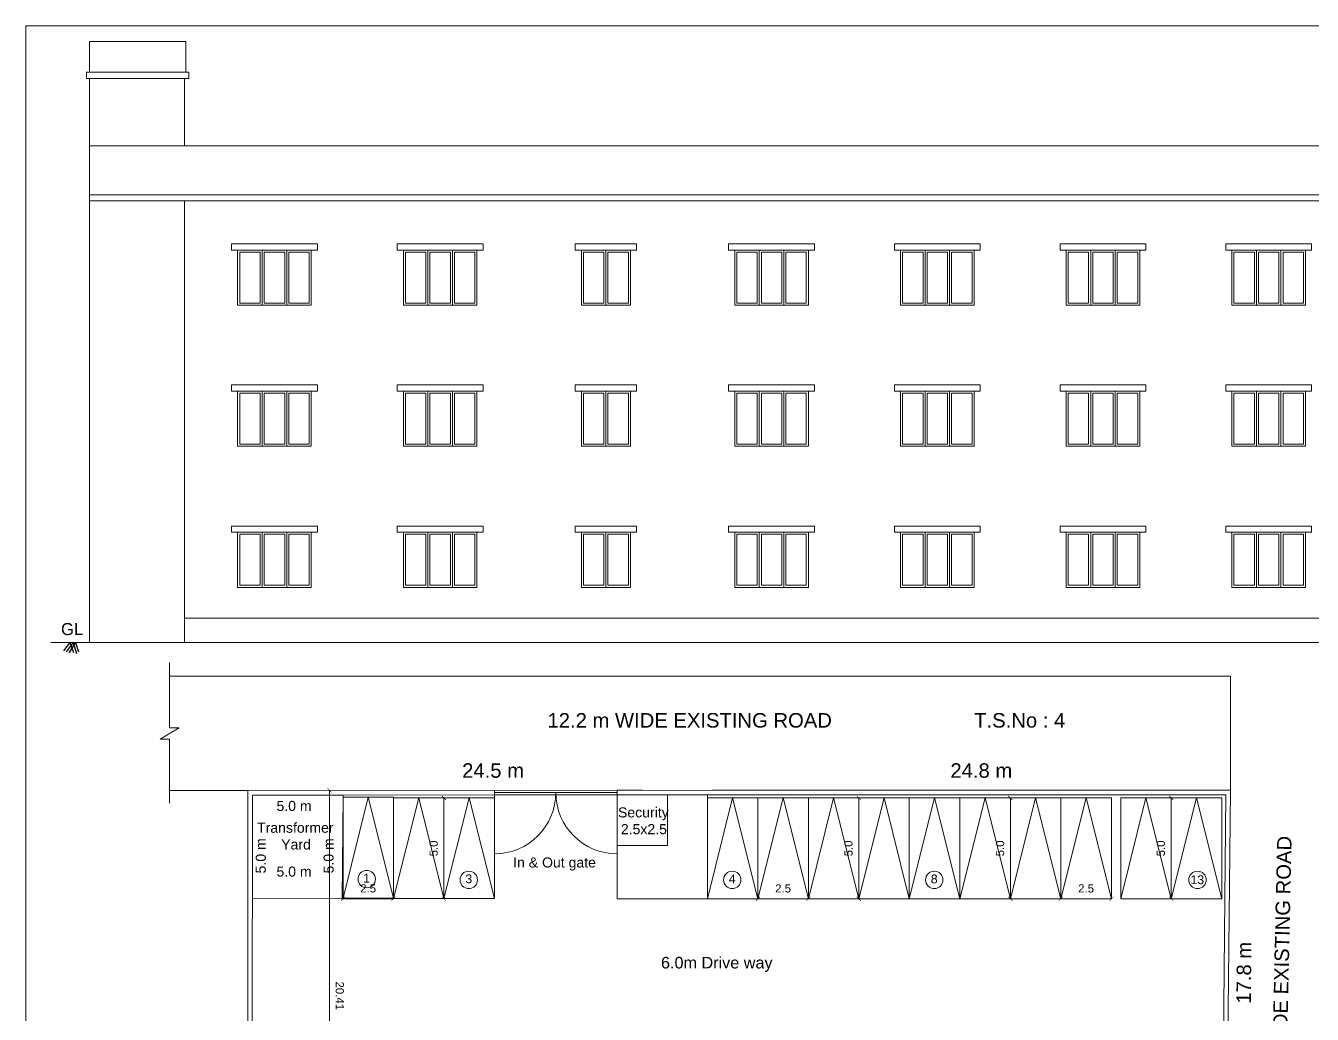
# Model space of a CAD drawing. Header units: metres. Extents: x -1560643 to -1560434, y 43491 to 43663.
# Drawn here: x -1560643.22 to -1560611.24, y 43524.62 to 43549.18 of the extents above; entities that cross this region are included whole.
import ezdxf

# ---------------------------------------------------------------- set-up
doc = ezdxf.new("R2010")
doc.units = ezdxf.units.M
doc.header["$LTSCALE"] = 750
doc.header["$MEASUREMENT"] = 0
doc.linetypes.add('CACHE3', pattern=[5.25, 4.2, -1.05])
doc.layers.get('0').update_dxf_attribs({"lineweight": 5})
doc.layers.add('BLK_1_FLR_0_DRINKING_WATER', color=7, linetype='Continuous', lineweight=5)
doc.styles.add('cent', font='arial.ttf', dxfattribs={"height": 8})
doc.styles.add('outer', font='arial.ttf')
doc.styles.add('regular', font='arial.ttf', dxfattribs={"height": 15})
doc.styles.get("Standard").update_dxf_attribs({"font": 'arial.ttf'})

# ---------------------------------------------------------------- blocks, each defined once
blk = doc.blocks.new('_ArchTick')
at = {"color": 0, "linetype": 'ByBlock', "const_width": 0.15}
blk.add_lwpolyline([(-0.5, -0.5), (0.5, 0.5)], dxfattribs=at)
blk = doc.blocks.new('A$C52BB42CC')
at = {"linetype": 'ByBlock'}
for p, q in [((0, 2315.5), (0, 25.6)), ((2934.9, 2315.5), (0, 2315.5))]:
    blk.add_line(p, q, dxfattribs=at)
for p, q in [((62.4, 2270), (62.4, 2300)), ((62.4, 2300), (156.7, 2300)), ((156.7, 2270), (156.7, 2300)), ((59.4, 2270), (159.7, 2270)), ((59.4, 2270), (59.4, 2264)), ((159.7, 2270), (159.7, 2264)), ((59.4, 2264), (159.7, 2264)), ((62.4, 2264), (62.4, 2154.5)), ((155.4, 2264), (155.4, 2198)), ((62.4, 2198), (1885.5, 2198)), ((62.4, 2154.5), (62.4, 2075.9)), ((62.4, 2150), (1885.5, 2150)), ((62.4, 2144), (1885.5, 2144)), ((155.4, 2144), (155.4, 1712)), ((201.4, 2102), (285.4, 2102)), ((201.4, 2102), (201.4, 2096)), ((201.4, 2096), (285.4, 2096)), ((207.4, 2096), (207.4, 2042)), ((209.4, 2044), (209.4, 2094)), ((209.4, 2094), (229.4, 2094)), ((229.4, 2094), (229.4, 2044)), ((231.4, 2096), (231.4, 2042)), ((233.4, 2044), (233.4, 2094)), ((233.4, 2094), (253.4, 2094)), ((253.4, 2094), (253.4, 2044)), ((255.4, 2096), (255.4, 2042)), ((257.4, 2044), (257.4, 2094)), ((257.4, 2094), (277.4, 2094)), ((277.4, 2094), (277.4, 2044)), ((279.4, 2096), (279.4, 2042)), ((285.4, 2102), (285.4, 2096)), ((363.6, 2102), (447.6, 2102)), ((363.6, 2102), (363.6, 2096)), ((363.6, 2096), (447.6, 2096)), ((369.6, 2096), (369.6, 2042)), ((371.6, 2044), (371.6, 2094)), ((371.6, 2094), (391.6, 2094)), ((391.6, 2094), (391.6, 2044)), ((393.6, 2096), (393.6, 2042)), ((395.6, 2044), (395.6, 2094)), ((395.6, 2094), (415.6, 2094)), ((415.6, 2094), (415.6, 2044)), ((417.6, 2096), (417.6, 2042)), ((419.6, 2044), (419.6, 2094)), ((419.6, 2094), (439.6, 2094)), ((439.6, 2094), (439.6, 2044)), ((441.6, 2096), (441.6, 2042)), ((447.6, 2102), (447.6, 2096)), ((537.8, 2102), (597.8, 2102)), ((537.8, 2102), (537.8, 2096)), ((537.8, 2096), (597.8, 2096)), ((543.8, 2096), (543.8, 2042)), ((545.8, 2044), (545.8, 2094)), ((545.8, 2094), (565.8, 2094)), ((565.8, 2094), (565.8, 2044)), ((567.8, 2096), (567.8, 2042)), ((569.8, 2044), (569.8, 2094)), ((569.8, 2094), (589.8, 2094)), ((589.8, 2094), (589.8, 2044)), ((591.8, 2096), (591.8, 2042)), ((591.8, 2096), (591.8, 2042)), ((597.8, 2102), (597.8, 2096)), ((687.9, 2102), (771.9, 2102)), ((687.9, 2102), (687.9, 2096)), ((687.9, 2096), (771.9, 2096)), ((693.9, 2096), (693.9, 2042)), ((695.9, 2044), (695.9, 2094)), ((695.9, 2094), (715.9, 2094)), ((715.9, 2094), (715.9, 2044)), ((717.9, 2096), (717.9, 2042)), ((719.9, 2044), (719.9, 2094)), ((719.9, 2094), (739.9, 2094)), ((739.9, 2094), (739.9, 2044)), ((741.9, 2096), (741.9, 2042)), ((743.9, 2044), (743.9, 2094)), ((743.9, 2094), (763.9, 2094)), ((763.9, 2094), (763.9, 2044)), ((765.9, 2096), (765.9, 2042)), ((771.9, 2102), (771.9, 2096)), ((850.1, 2102), (934.1, 2102)), ((850.1, 2102), (850.1, 2096)), ((850.1, 2096), (934.1, 2096)), ((856.1, 2096), (856.1, 2042)), ((858.1, 2044), (858.1, 2094)), ((858.1, 2094), (878.1, 2094)), ((878.1, 2094), (878.1, 2044)), ((880.1, 2096), (880.1, 2042)), ((882.1, 2044), (882.1, 2094)), ((882.1, 2094), (902.1, 2094)), ((902.1, 2094), (902.1, 2044)), ((904.1, 2096), (904.1, 2042)), ((906.1, 2044), (906.1, 2094)), ((906.1, 2094), (926.1, 2094)), ((926.1, 2094), (926.1, 2044)), ((928.1, 2096), (928.1, 2042)), ((934.1, 2102), (934.1, 2096)), ((1012.2, 2102), (1096.2, 2102)), ((1012.2, 2102), (1012.2, 2096)), ((1012.2, 2096), (1096.2, 2096)), ((1018.2, 2096), (1018.2, 2042)), ((1020.2, 2044), (1020.2, 2094)), ((1020.2, 2094), (1040.2, 2094)), ((1040.2, 2094), (1040.2, 2044)), ((1042.2, 2096), (1042.2, 2042)), ((1044.2, 2044), (1044.2, 2094)), ((1044.2, 2094), (1064.2, 2094)), ((1064.2, 2094), (1064.2, 2044)), ((1066.2, 2096), (1066.2, 2042)), ((1068.2, 2044), (1068.2, 2094)), ((1068.2, 2094), (1088.2, 2094)), ((1088.2, 2094), (1088.2, 2044)), ((1090.2, 2096), (1090.2, 2042)), ((1096.2, 2102), (1096.2, 2096)), ((1174.4, 2102), (1258.4, 2102)), ((1174.4, 2102), (1174.4, 2096)), ((1174.4, 2096), (1258.4, 2096)), ((1180.4, 2096), (1180.4, 2042)), ((1182.4, 2044), (1182.4, 2094)), ((1182.4, 2094), (1202.4, 2094)), ((1202.4, 2094), (1202.4, 2044)), ((1204.4, 2096), (1204.4, 2042)), ((1206.4, 2044), (1206.4, 2094)), ((1206.4, 2094), (1226.4, 2094)), ((1226.4, 2094), (1226.4, 2044)), ((1228.4, 2096), (1228.4, 2042)), ((1230.4, 2044), (1230.4, 2094)), ((1230.4, 2094), (1250.4, 2094)), ((1250.4, 2094), (1250.4, 2044)), ((1252.4, 2096), (1252.4, 2042)), ((1258.4, 2102), (1258.4, 2096)), ((62.4, 2075.9), (62.4, 1712)), ((207.4, 2042), (279.4, 2042)), ((229.4, 2044), (209.4, 2044)), ((253.4, 2044), (233.4, 2044)), ((277.4, 2044), (257.4, 2044)), ((369.6, 2042), (441.6, 2042)), ((391.6, 2044), (371.6, 2044)), ((415.6, 2044), (395.6, 2044)), ((439.6, 2044), (419.6, 2044)), ((543.8, 2042), (591.8, 2042)), ((565.8, 2044), (545.8, 2044)), ((589.8, 2044), (569.8, 2044)), ((693.9, 2042), (765.9, 2042)), ((715.9, 2044), (695.9, 2044)), ((739.9, 2044), (719.9, 2044)), ((763.9, 2044), (743.9, 2044)), ((856.1, 2042), (928.1, 2042)), ((878.1, 2044), (858.1, 2044)), ((902.1, 2044), (882.1, 2044)), ((926.1, 2044), (906.1, 2044)), ((1018.2, 2042), (1090.2, 2042)), ((1040.2, 2044), (1020.2, 2044)), ((1064.2, 2044), (1044.2, 2044)), ((1088.2, 2044), (1068.2, 2044)), ((1180.4, 2042), (1252.4, 2042)), ((1202.4, 2044), (1182.4, 2044)), ((1226.4, 2044), (1206.4, 2044)), ((1250.4, 2044), (1230.4, 2044)), ((201.4, 1964), (285.4, 1964)), ((201.4, 1964), (201.4, 1958)), ((201.4, 1958), (285.4, 1958)), ((207.4, 1958), (207.4, 1904)), ((209.4, 1906), (209.4, 1956)), ((209.4, 1956), (229.4, 1956)), ((229.4, 1956), (229.4, 1906)), ((231.4, 1958), (231.4, 1904)), ((233.4, 1906), (233.4, 1956)), ((233.4, 1956), (253.4, 1956)), ((253.4, 1956), (253.4, 1906)), ((255.4, 1958), (255.4, 1904)), ((257.4, 1906), (257.4, 1956)), ((257.4, 1956), (277.4, 1956)), ((277.4, 1956), (277.4, 1906)), ((279.4, 1958), (279.4, 1904)), ((285.4, 1964), (285.4, 1958)), ((363.6, 1964), (447.6, 1964)), ((363.6, 1964), (363.6, 1958)), ((363.6, 1958), (447.6, 1958)), ((369.6, 1958), (369.6, 1904)), ((371.6, 1906), (371.6, 1956)), ((371.6, 1956), (391.6, 1956)), ((391.6, 1956), (391.6, 1906)), ((393.6, 1958), (393.6, 1904)), ((395.6, 1906), (395.6, 1956)), ((395.6, 1956), (415.6, 1956)), ((415.6, 1956), (415.6, 1906)), ((417.6, 1958), (417.6, 1904)), ((419.6, 1906), (419.6, 1956)), ((419.6, 1956), (439.6, 1956)), ((439.6, 1956), (439.6, 1906)), ((441.6, 1958), (441.6, 1904)), ((447.6, 1964), (447.6, 1958)), ((537.8, 1964), (597.8, 1964)), ((537.8, 1964), (537.8, 1958)), ((537.8, 1958), (597.8, 1958)), ((543.8, 1958), (543.8, 1904)), ((545.8, 1906), (545.8, 1956)), ((545.8, 1956), (565.8, 1956)), ((565.8, 1956), (565.8, 1906)), ((567.8, 1958), (567.8, 1904)), ((569.8, 1906), (569.8, 1956)), ((569.8, 1956), (589.8, 1956)), ((589.8, 1956), (589.8, 1906)), ((591.8, 1958), (591.8, 1904)), ((591.8, 1958), (591.8, 1904)), ((597.8, 1964), (597.8, 1958)), ((687.9, 1964), (771.9, 1964)), ((687.9, 1964), (687.9, 1958)), ((687.9, 1958), (771.9, 1958)), ((693.9, 1958), (693.9, 1904)), ((695.9, 1906), (695.9, 1956)), ((695.9, 1956), (715.9, 1956)), ((715.9, 1956), (715.9, 1906)), ((717.9, 1958), (717.9, 1904)), ((719.9, 1906), (719.9, 1956)), ((719.9, 1956), (739.9, 1956)), ((739.9, 1956), (739.9, 1906)), ((741.9, 1958), (741.9, 1904)), ((743.9, 1906), (743.9, 1956)), ((743.9, 1956), (763.9, 1956)), ((763.9, 1956), (763.9, 1906)), ((765.9, 1958), (765.9, 1904)), ((771.9, 1964), (771.9, 1958)), ((850.1, 1964), (934.1, 1964)), ((850.1, 1964), (850.1, 1958)), ((850.1, 1958), (934.1, 1958)), ((856.1, 1958), (856.1, 1904)), ((858.1, 1906), (858.1, 1956)), ((858.1, 1956), (878.1, 1956)), ((878.1, 1956), (878.1, 1906)), ((880.1, 1958), (880.1, 1904)), ((882.1, 1906), (882.1, 1956)), ((882.1, 1956), (902.1, 1956)), ((902.1, 1956), (902.1, 1906)), ((904.1, 1958), (904.1, 1904)), ((906.1, 1906), (906.1, 1956)), ((906.1, 1956), (926.1, 1956)), ((926.1, 1956), (926.1, 1906)), ((928.1, 1958), (928.1, 1904)), ((934.1, 1964), (934.1, 1958)), ((1012.2, 1964), (1096.2, 1964)), ((1012.2, 1964), (1012.2, 1958)), ((1012.2, 1958), (1096.2, 1958)), ((1018.2, 1958), (1018.2, 1904)), ((1020.2, 1906), (1020.2, 1956)), ((1020.2, 1956), (1040.2, 1956)), ((1040.2, 1956), (1040.2, 1906)), ((1042.2, 1958), (1042.2, 1904)), ((1044.2, 1906), (1044.2, 1956)), ((1044.2, 1956), (1064.2, 1956)), ((1064.2, 1956), (1064.2, 1906)), ((1066.2, 1958), (1066.2, 1904)), ((1068.2, 1906), (1068.2, 1956)), ((1068.2, 1956), (1088.2, 1956)), ((1088.2, 1956), (1088.2, 1906)), ((1090.2, 1958), (1090.2, 1904)), ((1096.2, 1964), (1096.2, 1958)), ((1174.4, 1964), (1258.4, 1964)), ((1174.4, 1964), (1174.4, 1958)), ((1174.4, 1958), (1258.4, 1958)), ((1180.4, 1958), (1180.4, 1904)), ((1182.4, 1906), (1182.4, 1956)), ((1182.4, 1956), (1202.4, 1956)), ((1202.4, 1956), (1202.4, 1906)), ((1204.4, 1958), (1204.4, 1904)), ((1206.4, 1906), (1206.4, 1956)), ((1206.4, 1956), (1226.4, 1956)), ((1226.4, 1956), (1226.4, 1906)), ((1228.4, 1958), (1228.4, 1904)), ((1230.4, 1906), (1230.4, 1956)), ((1230.4, 1956), (1250.4, 1956)), ((1250.4, 1956), (1250.4, 1906)), ((1252.4, 1958), (1252.4, 1904)), ((1258.4, 1964), (1258.4, 1958)), ((207.4, 1904), (279.4, 1904)), ((229.4, 1906), (209.4, 1906)), ((253.4, 1906), (233.4, 1906)), ((277.4, 1906), (257.4, 1906)), ((369.6, 1904), (441.6, 1904)), ((391.6, 1906), (371.6, 1906)), ((415.6, 1906), (395.6, 1906)), ((439.6, 1906), (419.6, 1906)), ((543.8, 1904), (591.8, 1904)), ((565.8, 1906), (545.8, 1906)), ((589.8, 1906), (569.8, 1906)), ((693.9, 1904), (765.9, 1904)), ((715.9, 1906), (695.9, 1906)), ((739.9, 1906), (719.9, 1906)), ((763.9, 1906), (743.9, 1906)), ((856.1, 1904), (928.1, 1904)), ((878.1, 1906), (858.1, 1906)), ((902.1, 1906), (882.1, 1906)), ((926.1, 1906), (906.1, 1906)), ((1018.2, 1904), (1090.2, 1904)), ((1040.2, 1906), (1020.2, 1906)), ((1064.2, 1906), (1044.2, 1906)), ((1088.2, 1906), (1068.2, 1906)), ((1180.4, 1904), (1252.4, 1904)), ((1202.4, 1906), (1182.4, 1906)), ((1226.4, 1906), (1206.4, 1906)), ((1250.4, 1906), (1230.4, 1906)), ((155.4, 1832), (155.4, 1712)), ((201.4, 1826), (285.4, 1826)), ((201.4, 1826), (201.4, 1820)), ((285.4, 1826), (285.4, 1820)), ((363.6, 1826), (447.6, 1826)), ((363.6, 1826), (363.6, 1820)), ((447.6, 1826), (447.6, 1820)), ((537.8, 1826), (597.8, 1826)), ((537.8, 1826), (537.8, 1820)), ((597.8, 1826), (597.8, 1820)), ((687.9, 1826), (771.9, 1826)), ((687.9, 1826), (687.9, 1820)), ((771.9, 1826), (771.9, 1820)), ((850.1, 1826), (934.1, 1826)), ((850.1, 1826), (850.1, 1820)), ((934.1, 1826), (934.1, 1820)), ((1012.2, 1826), (1096.2, 1826)), ((1012.2, 1826), (1012.2, 1820)), ((1096.2, 1826), (1096.2, 1820)), ((1174.4, 1826), (1258.4, 1826)), ((1174.4, 1826), (1174.4, 1820)), ((1258.4, 1826), (1258.4, 1820)), ((201.4, 1820), (285.4, 1820)), ((207.4, 1820), (207.4, 1766)), ((209.4, 1768), (209.4, 1818)), ((209.4, 1818), (229.4, 1818)), ((229.4, 1818), (229.4, 1768)), ((231.4, 1820), (231.4, 1766)), ((233.4, 1768), (233.4, 1818)), ((233.4, 1818), (253.4, 1818)), ((253.4, 1818), (253.4, 1768)), ((255.4, 1820), (255.4, 1766)), ((257.4, 1768), (257.4, 1818)), ((257.4, 1818), (277.4, 1818)), ((277.4, 1818), (277.4, 1768)), ((279.4, 1820), (279.4, 1766)), ((363.6, 1820), (447.6, 1820)), ((369.6, 1820), (369.6, 1766)), ((371.6, 1768), (371.6, 1818)), ((371.6, 1818), (391.6, 1818)), ((391.6, 1818), (391.6, 1768)), ((393.6, 1820), (393.6, 1766)), ((395.6, 1768), (395.6, 1818)), ((395.6, 1818), (415.6, 1818)), ((415.6, 1818), (415.6, 1768)), ((417.6, 1820), (417.6, 1766)), ((419.6, 1768), (419.6, 1818)), ((419.6, 1818), (439.6, 1818)), ((439.6, 1818), (439.6, 1768)), ((441.6, 1820), (441.6, 1766)), ((537.8, 1820), (597.8, 1820)), ((543.8, 1820), (543.8, 1766)), ((545.8, 1768), (545.8, 1818)), ((545.8, 1818), (565.8, 1818)), ((565.8, 1818), (565.8, 1768)), ((567.8, 1820), (567.8, 1766)), ((569.8, 1768), (569.8, 1818)), ((569.8, 1818), (589.8, 1818)), ((589.8, 1818), (589.8, 1768)), ((591.8, 1820), (591.8, 1766)), ((591.8, 1820), (591.8, 1766)), ((687.9, 1820), (771.9, 1820)), ((693.9, 1820), (693.9, 1766)), ((695.9, 1768), (695.9, 1818)), ((695.9, 1818), (715.9, 1818)), ((715.9, 1818), (715.9, 1768)), ((717.9, 1820), (717.9, 1766)), ((719.9, 1768), (719.9, 1818)), ((719.9, 1818), (739.9, 1818)), ((739.9, 1818), (739.9, 1768)), ((741.9, 1820), (741.9, 1766)), ((743.9, 1768), (743.9, 1818)), ((743.9, 1818), (763.9, 1818)), ((763.9, 1818), (763.9, 1768)), ((765.9, 1820), (765.9, 1766)), ((850.1, 1820), (934.1, 1820)), ((856.1, 1820), (856.1, 1766)), ((858.1, 1768), (858.1, 1818)), ((858.1, 1818), (878.1, 1818)), ((878.1, 1818), (878.1, 1768)), ((880.1, 1820), (880.1, 1766)), ((882.1, 1768), (882.1, 1818)), ((882.1, 1818), (902.1, 1818)), ((902.1, 1818), (902.1, 1768)), ((904.1, 1820), (904.1, 1766)), ((906.1, 1768), (906.1, 1818)), ((906.1, 1818), (926.1, 1818)), ((926.1, 1818), (926.1, 1768)), ((928.1, 1820), (928.1, 1766)), ((1012.2, 1820), (1096.2, 1820)), ((1018.2, 1820), (1018.2, 1766)), ((1020.2, 1768), (1020.2, 1818)), ((1020.2, 1818), (1040.2, 1818)), ((1040.2, 1818), (1040.2, 1768)), ((1042.2, 1820), (1042.2, 1766)), ((1044.2, 1768), (1044.2, 1818)), ((1044.2, 1818), (1064.2, 1818)), ((1064.2, 1818), (1064.2, 1768)), ((1066.2, 1820), (1066.2, 1766)), ((1068.2, 1768), (1068.2, 1818)), ((1068.2, 1818), (1088.2, 1818)), ((1088.2, 1818), (1088.2, 1768)), ((1090.2, 1820), (1090.2, 1766)), ((1174.4, 1820), (1258.4, 1820)), ((1180.4, 1820), (1180.4, 1766)), ((1182.4, 1768), (1182.4, 1818)), ((1182.4, 1818), (1202.4, 1818)), ((1202.4, 1818), (1202.4, 1768)), ((1204.4, 1820), (1204.4, 1766)), ((1206.4, 1768), (1206.4, 1818)), ((1206.4, 1818), (1226.4, 1818)), ((1226.4, 1818), (1226.4, 1768)), ((1228.4, 1820), (1228.4, 1766)), ((1230.4, 1768), (1230.4, 1818)), ((1230.4, 1818), (1250.4, 1818)), ((1250.4, 1818), (1250.4, 1768)), ((1252.4, 1820), (1252.4, 1766)), ((207.4, 1766), (279.4, 1766)), ((229.4, 1768), (209.4, 1768)), ((253.4, 1768), (233.4, 1768)), ((277.4, 1768), (257.4, 1768)), ((369.6, 1766), (441.6, 1766)), ((391.6, 1768), (371.6, 1768)), ((415.6, 1768), (395.6, 1768)), ((439.6, 1768), (419.6, 1768)), ((543.8, 1766), (591.8, 1766)), ((565.8, 1768), (545.8, 1768)), ((589.8, 1768), (569.8, 1768)), ((693.9, 1766), (765.9, 1766)), ((715.9, 1768), (695.9, 1768)), ((739.9, 1768), (719.9, 1768)), ((763.9, 1768), (743.9, 1768)), ((856.1, 1766), (928.1, 1766)), ((878.1, 1768), (858.1, 1768)), ((902.1, 1768), (882.1, 1768)), ((926.1, 1768), (906.1, 1768)), ((1018.2, 1766), (1090.2, 1766)), ((1040.2, 1768), (1020.2, 1768)), ((1064.2, 1768), (1044.2, 1768)), ((1088.2, 1768), (1068.2, 1768)), ((1180.4, 1766), (1252.4, 1766)), ((1202.4, 1768), (1182.4, 1768)), ((1226.4, 1768), (1206.4, 1768)), ((1250.4, 1768), (1230.4, 1768)), ((155.4, 1736), (1283.8, 1736)), ((24.7, 1712), (62.4, 1712)), ((62.4, 1712), (1945.7, 1712)), ((140.6, 1628.6), (140.6, 1692.4)), ((140.6, 1679.2), (1178.9, 1679.2)), ((1178.9, 1567.4), (1178.9, 1679.2)), ((131.7, 1617.5), (150.2, 1628.6)), ((150.2, 1628.6), (140.6, 1628.6)), ((140.6, 1617.5), (131.7, 1617.5)), ((140.6, 1554.8), (140.6, 1617.5)), ((217.4, 1567.3), (140.6, 1567.3)), ((217.1, 1175.8), (217.4, 1567.3)), ((217.4, 1567.3), (671.6, 1567.4)), ((221.6, 1175.8), (221.9, 1562.8)), ((221.9, 1562.8), (221.8, 1461.4)), ((221.9, 1562.8), (671.6, 1562.9)), ((310.5, 1562.8), (221.9, 1562.8)), ((297.3, 1165.5), (297.2, 1567.4)), ((309.6, 1461.3), (310.5, 1562.8)), ((458.7, 1562.9), (458.7, 1567.4)), ((458.7, 1463.6), (458.7, 1565.2)), ((671.6, 1562.9), (458.7, 1562.9)), ((518.6, 1562.9), (518.7, 1562.9)), ((578.7, 1562.9), (578.7, 1567.4)), ((578.7, 1567.4), (603.7, 1567.4)), ((578.7, 1562.9), (578.7, 1461.3)), ((578.7, 1562.9), (1174.4, 1562.9)), ((667.1, 1461.3), (667.1, 1562.9)), ((671.6, 1567.4), (1178.9, 1567.4)), ((1174.4, 1562.9), (1173.4, 1461.3)), ((1178.9, 1567.4), (1175.4, 1211.9)), ((310.5, 1560.6), (359.9, 1560.6)), ((310.5, 1560.6), (310.5, 1462)), ((335.2, 1560.6), (310.5, 1462)), ((335.2, 1560.6), (359.9, 1462)), ((359.9, 1560.6), (359.9, 1462)), ((359.9, 1560), (409.3, 1560)), ((359.9, 1560), (359.9, 1461.4)), ((384.6, 1560), (359.9, 1461.4)), ((384.6, 1560), (409.3, 1461.4)), ((409.3, 1560), (458.7, 1560)), ((409.3, 1560), (409.3, 1461.4)), ((434, 1560), (409.3, 1461.4)), ((409.3, 1560), (409.3, 1461.4)), ((409.3, 1559.9), (409.3, 1461.3)), ((434, 1560), (458.7, 1461.4)), ((458.7, 1560), (458.7, 1461.4)), ((667.1, 1559.9), (716.5, 1559.9)), ((667.1, 1559.9), (667.1, 1461.3)), ((691.8, 1559.9), (667.1, 1461.3)), ((691.8, 1559.9), (716.5, 1461.3)), ((716.5, 1559.9), (765.9, 1559.9)), ((716.5, 1559.9), (716.5, 1461.3)), ((741.2, 1559.9), (716.5, 1461.3)), ((716.5, 1559.9), (716.5, 1461.3)), ((741.2, 1559.9), (765.9, 1461.3)), ((765.9, 1559.9), (815.3, 1559.9)), ((765.9, 1559.9), (765.9, 1461.3)), ((790.6, 1559.9), (765.9, 1461.3)), ((765.9, 1559.9), (765.9, 1461.3)), ((790.6, 1559.9), (815.3, 1461.3)), ((815.3, 1559.9), (815.3, 1461.3)), ((815.3, 1559.9), (864.7, 1559.9)), ((815.3, 1559.9), (815.3, 1461.3)), ((840, 1559.9), (815.3, 1461.3)), ((815.3, 1559.9), (815.3, 1461.3)), ((840, 1559.9), (864.7, 1461.3)), ((864.7, 1559.9), (914.2, 1559.9)), ((864.7, 1559.9), (864.7, 1461.3)), ((889.4, 1559.9), (864.7, 1461.3)), ((864.7, 1559.9), (864.7, 1461.3)), ((889.4, 1559.9), (914.2, 1461.3)), ((914.2, 1559.9), (963.6, 1559.9)), ((914.2, 1559.9), (914.2, 1461.3)), ((938.9, 1559.9), (914.2, 1461.3)), ((914.2, 1559.9), (914.2, 1461.3)), ((938.9, 1559.9), (963.6, 1461.3)), ((963.6, 1559.9), (963.6, 1461.3)), ((963.6, 1559.9), (1013, 1559.9)), ((963.6, 1559.9), (963.6, 1461.3)), ((988.3, 1559.9), (963.6, 1461.3)), ((963.6, 1559.9), (963.6, 1461.3)), ((988.3, 1559.9), (1013, 1461.3)), ((1013, 1559.9), (1062.4, 1559.9)), ((1013, 1559.9), (1013, 1461.3)), ((1037.7, 1559.9), (1013, 1461.3)), ((1013, 1559.9), (1013, 1461.3)), ((1037.7, 1559.9), (1062.4, 1461.3)), ((1062.4, 1559.9), (1062.4, 1461.3)), ((1071.6, 1559.9), (1121, 1559.9)), ((1071.6, 1559.9), (1071.6, 1461.3)), ((1096.3, 1559.9), (1071.6, 1461.3)), ((1096.3, 1559.9), (1121, 1461.3)), ((1121, 1559.9), (1121, 1461.3)), ((1121, 1559.9), (1121, 1461.3)), ((1121, 1559.9), (1170.4, 1559.9)), ((1121, 1559.9), (1121, 1461.3)), ((1145.7, 1559.9), (1121, 1461.3)), ((1145.7, 1559.9), (1170.4, 1461.3)), ((1170.4, 1559.9), (1170.4, 1461.3)), ((309.6, 1461.3), (221.8, 1461.4)), ((359.8, 1461.3), (310.4, 1461.3)), ((310.5, 1462), (359.9, 1462)), ((359.9, 1461.4), (409.3, 1461.4)), ((409.3, 1461.4), (458.7, 1461.4)), ((578.7, 1461.3), (667.1, 1461.3)), ((667.1, 1461.3), (716.5, 1461.3)), ((765.9, 1461.3), (716.5, 1461.3)), ((716.5, 1461.3), (765.9, 1461.3)), ((765.9, 1461.3), (815.3, 1461.3)), ((815.3, 1461.3), (864.7, 1461.3)), ((864.7, 1461.3), (914.2, 1461.3)), ((914.2, 1461.3), (963.6, 1461.3)), ((963.6, 1461.3), (1013, 1461.3)), ((1062.4, 1461.3), (1012.9, 1461.3)), ((1013, 1461.3), (1062.4, 1461.3)), ((1071.6, 1461.3), (1121, 1461.3)), ((1121, 1461.3), (1170.4, 1461.3)), ((1173.4, 1461.3), (1171, 1216.4))]:
    blk.add_line(p, q)
at = {"lineweight": -3}
for p, q in [((43.3, 1712), (37.1, 1703.9)), ((46.3, 1712), (39.7, 1703)), ((48.8, 1712), (42.2, 1702)), ((43.3, 1712), (46.9, 1702.2)), ((46.3, 1712), (49.6, 1701.3)), ((48.8, 1712), (51.8, 1702.9))]:
    blk.add_line(p, q, dxfattribs=at)
at = {"linetype": 'CACHE3', "ltscale": 2}
for p, q in [((578.7, 1565.2), (458.7, 1565.2)), ((458.7, 1565.2), (458.7, 1505.2)), ((578.7, 1556.2), (578.7, 1565.2)), ((578.7, 1505.2), (578.7, 1538.2))]:
    blk.add_line(p, q, dxfattribs=at)
blk.add_lwpolyline([(628.1, 1562.9), (628.1, 1513.5), (578.7, 1513.5), (578.7, 1562.9)], close=True)
for centre in [(333.7, 1480.5), (433.6, 1479.8), (691.4, 1479.8), (889.1, 1479.8), (1146.7, 1479.8)]:
    blk.add_circle(centre, 8.51)
for centre, start, end in [((458.7, 1565.2), 270, 0), ((578.7, 1565.2), 180, 270)]:
    blk.add_arc(centre, 60, start, end, dxfattribs=at)
for p, xscale, yscale, zscale, rotation in [((297.2, 1567.4), 4.000000000001751, 4.000000000001751, 4.000000000001751, 90.01050581150803), ((409.3, 1559.9), 4, 4, 4, 90), ((815.3, 1559.9), 4, 4, 4, 90), ((963.6, 1559.9), 4, 4, 4, 90), ((1121, 1559.9), 4, 4, 4, 90), ((310.4, 1461.3), 4, 4, 4, 180), ((409.3, 1461.3), 4, 4, 4, 270), ((716.5, 1461.3), 4, 4, 4, 180), ((815.3, 1461.3), 4, 4, 4, 270), ((963.6, 1461.3), 4, 4, 4, 270), ((1012.9, 1461.3), 4, 4, 4, 180), ((1121, 1461.3), 4, 4, 4, 270)]:
    blk.add_blockref('_ArchTick', p, dxfattribs=dict(xscale=xscale, yscale=yscale, zscale=zscale, rotation=rotation))
at = {"xscale": 4, "yscale": 4, "zscale": 4}
for p in [(359.8, 1461.3), (765.9, 1461.3), (1062.4, 1461.3)]:
    blk.add_blockref('_ArchTick', p, dxfattribs=at)
blk.add_text('GL', height=11.74).set_placement((34.5, 1719.3))
at = {"style": 'outer'}
for s, height, p in [('12.2 m WIDE EXISTING ROAD', 14.174, (510.6, 1628.8)), ('T.S.No : 4', 14.17, (928.2, 1628.8)), ('24.5 m', 14.17, (427.1, 1579.7)), ('24.8 m', 14.17, (904.9, 1579.7)), ('5.0 m', 9.84, (245.4, 1547.2)), ('Security', 9.84, (579.6, 1540.9)), ('Transformer', 9.843, (226.4, 1525.9)), ('2.5x2.5', 9.84, (582.4, 1524.5)), ('Yard', 9.84, (250, 1509.5)), ('In & Out gate', 9.843, (477, 1491.9)), ('5.0 m', 9.84, (245.4, 1483)), ('6.0m Drive way', 11.339, (621.7, 1393.1))]:
    blk.add_text(s, height=height, dxfattribs=at).set_placement(p)
for s, height, rotation, p in [('5.0 m', 9.84, 90, (234.9, 1486.1)), ('5.0 m', 9.84, 90, (301.3, 1486.1)), ('9.1m WIDE EXISTING ROAD', 14.174, 88.7327, (1233.1, 1260.9)), ('17.8 m', 14.17, 89.4391, (1198.9, 1358.6))]:
    blk.add_text(s, height=height, rotation=rotation, dxfattribs=at).set_placement(p)
at = {"lineweight": -3, "style": 'regular'}
for s, p in [('1', (330.2, 1477.2)), ('3', (430.2, 1476.5)), ('4', (688, 1476.4)), ('8', (885.7, 1476.4)), ('13', (1139.8, 1475.6))]:
    blk.add_text(s, height=8.64, dxfattribs=at).set_placement(p)
at = {"char_height": 8, "attachment_point": 5, "style": 'cent'}
for s, insert, rotation in [('\\A1;5.0', (399.2, 1510.6), 90), ('\\A1;5.0', (805.2, 1510.6), 90), ('\\A1;5.0', (953.5, 1510.6), 90), ('\\A1;5.0', (1110.9, 1510.6), 90), ('\\A1;20.41', (307.3, 1366.4), 270.0105)]:
    blk.add_mtext(s, dxfattribs=dict(at, insert=insert, rotation=rotation))
for insert in [(335.1, 1471.4), (741.2, 1471.4), (1037.7, 1471.4)]:
    blk.add_mtext('\\A1;2.5', dxfattribs=dict(at, insert=insert))

msp = doc.modelspace()

# ---------------------------------------------------------------- block references
at = {"layer": 'BLK_1_FLR_0_DRINKING_WATER', "xscale": 0.0254016284015961, "yscale": 0.0254016284015961, "zscale": 0.0254016284015961}
msp.add_blockref('A$C52BB42CC', (-1560643.21924, 43490.36698), dxfattribs=at)

doc.saveas('drawing.dxf')
